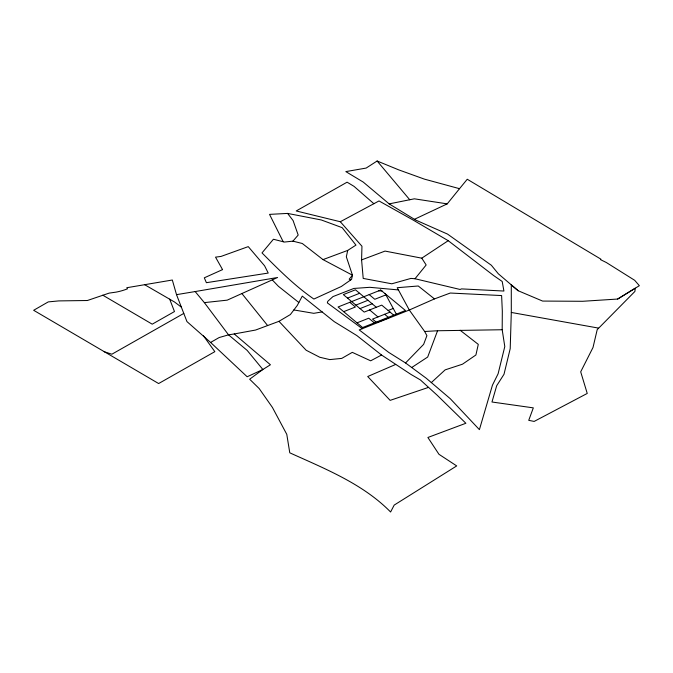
<?xml version="1.0" encoding="UTF-8"?>
<svg xmlns="http://www.w3.org/2000/svg" width="673" height="673" viewBox="0 0 673 673"><rect width="100%" height="100%" fill="white"/><g stroke="black" fill="none" stroke-linecap="round" stroke-linejoin="round"><path stroke-width="1.01" d="M502.184 329.745L502.319 311.061L501.612 295.565L450.271 293.033L434.48 298.905L409.293 310.017L359.222 329.93L388.708 352.383L405.55 362.966L426.186 378.192L450.296 398.727L479.403 429.643L492.451 385.166L498.104 373.784L504.792 346.57L502.184 329.745L437.559 330.754L424.671 331.495L409.293 310.017L397.213 287.699L418.236 285.991L434.48 298.905M340.311 221.737L379 200.949L413.382 220.189L448.218 240.69L493.772 275.644L502.201 281.474L503.917 291.039L461.51 288.894L460.113 289.474L415.005 278.748L410.959 278.403L391.821 283.804L363.21 278.42L361.586 259.904L361.956 246.242L340.311 221.737L296.213 210.96L347.091 182.181L354.006 186.345L373.877 203.709M518.176 290.744L511.287 284.856L511.303 312.449L510.21 348.639L504.001 374.281L496.691 385.722L491.971 402.008L533.319 407.863L528.734 420.331L534.16 421.424L587.235 393.436L580.698 371.824L593.014 347.47L597.212 329.635L634.9 291.451L635.278 288.179L617.654 299.048L582.667 301.285L542.606 301.075L518.176 290.744L498.323 273.776L491.34 265.238L447.528 234.086L415.502 219.97L389.162 203.885L363.235 182.08L345.821 171.598L366.154 168.073L377.116 160.998L398.761 169.882L424.427 179.136L459.524 188.684L467.255 179.245L600.804 259.088L600.577 259.677L606.339 262.52L634.681 280.305L639.35 285.689L617.654 299.048M283.207 241.742L269.536 214.376L287.581 213.417L321.282 219.962L342.153 227.651L355.967 245.107L347.714 250.406L346.334 256.792L352.475 275.207L351.575 279.329L341.371 286.471L313.887 299.048C294.808 285.924 278.302 269.301 262.007 252.905L273.415 239.243L284.393 242.053L292.915 241.153L302.295 243.491L323.006 259.601L352.475 275.207L349.203 279.144L350.65 279.976M437.559 330.754L427.683 357.043L411.859 367.424M414.686 219.179L447.217 203.869L459.524 188.684M415.005 278.748L426.16 264.977L421.778 258.171L385.049 251.088L361.586 259.904M292.915 241.153L298.189 235.054L293.091 220.559L287.581 213.417M405.55 362.966L423.628 344.366L426.909 335.65L424.671 331.495M431.292 382.626L445.147 369.864L462.486 364.194L475.904 354.991L478.293 344.374L460.155 330.275M421.778 258.171L448.218 240.69M234.229 333.959L255.589 330.039L278.967 321.324L290.366 314.56L297.273 305.449L302.278 296.112L334.262 321.66L356.841 335.558L381.541 355.016L411.026 374.449L420.356 379.9L437.214 395.253L465.876 423.267L427.893 437.475L438.956 454.292L456.706 465.918L394.193 505.087L390.592 512.002C362.898 483.803 325.168 468.854 289.777 452.811L286.782 434.346L272.43 407.459L259.172 388.531L249.649 379.21L262.874 369.494L270.42 364.766L234.229 333.959L228.534 334.851L219.171 337.535L210.599 342.448L186.951 321.585L176.519 294.656L172.322 280.018L126.785 287.724L127.508 288.784L126.709 289.121A43.997 25.397 0 0 1 116.093 292.124L109.161 293.108L87.389 300.511L58.744 300.907L48.263 301.899L33.65 310.287L158.635 383.543L214.838 351.659L203.439 335.793M183.788 313.416L111.886 354.2L104.214 351.743M381.541 355.016L370.663 360.812L352.299 352.358L341.749 358.398L329.762 359.601L319.751 357.245L306.148 350.238L278.967 321.324M195.153 291.56L277.579 277.495L227.205 300.15L204.356 302.623L195.153 291.56L176.519 294.656M395.682 364.438L367.719 376.518L390.138 400.368L428.465 387.396M347.512 298.105L359.626 293.285M355.857 305.105L367.971 300.284M343.676 311.666L355.403 306.997L349.817 302.32M385.898 294.875L374.794 299.292L369.199 294.606M360.03 308.596L372.144 303.784M357.018 322.855L368.754 318.194L374.339 322.88M388.144 310.489L393.251 308.453M390.088 312.112L372.539 319.095L376.712 322.586L388.826 317.774L384.662 314.274M323.006 259.601L347.714 250.406M389.162 203.885L414.358 198.821L447.217 203.869M322.258 311.893L313.769 313.324L293.874 309.95M378.697 290.837L382.121 290.938M398.416 289.928L369.797 287.312L353.855 288.448L332.933 296.608L327.759 301.336L327.339 302.884L362.301 328.693M598.406 328.079L511.303 312.449M144.653 284.704L174.5 301.984L181.348 307.124M102.767 295.178L152.224 324.176L174.475 311.557L169.672 299.149M298.846 302.514L278.412 286.303L272.262 279.884M393.73 315.174L381.742 305.121L364.202 312.095L343.339 294.606L355.453 289.794L376.316 307.275M369.628 309.942L377.965 316.933M210.599 342.448L247.159 376.762L262.874 369.494L247.142 350.381L228.534 334.851L204.356 302.623M377.116 160.998L409.764 199.772M241.851 293.495L267.627 325.555M385.133 293.462L396.33 314.14M222.553 269.612L204.314 277.814L206.384 282.694L268.224 273.07L264.59 265.801L248.253 246.621L221.022 256.43L215.528 257.145L222.553 269.612M380.699 290.038L338.082 306.981L362.612 327.541L405.466 310.505L380.699 290.038"/></g></svg>
